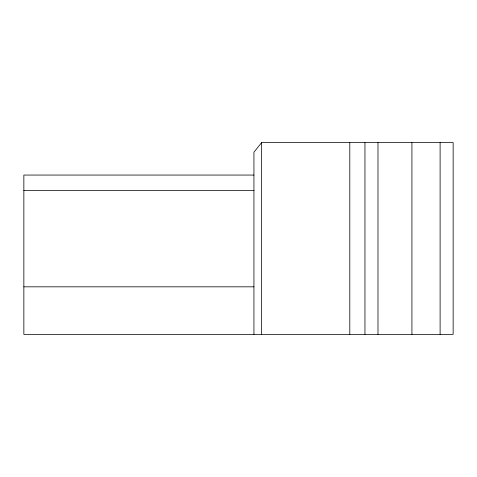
<?xml version="1.0" encoding="UTF-8"?>
<svg xmlns="http://www.w3.org/2000/svg" width="477" height="477" viewBox="0 0 477 477"><rect width="100%" height="100%" fill="white"/><g stroke="black" fill="none" stroke-linecap="round" stroke-linejoin="round"><path stroke-width="0.72" d="M253.937 175.059L23.85 175.059L23.85 334.371L453.15 334.371L453.15 142.629L261.605 142.629L253.937 152.217L253.937 334.371M23.85 190.567L253.937 190.567M23.85 286.82L253.937 286.82M440.11 142.629L440.11 334.371M411.925 142.629L411.925 334.371M377.987 142.629L377.987 334.371M364.953 142.629L364.953 334.371M349.802 142.629L349.802 334.371M261.605 142.629L261.605 334.371"/></g></svg>
